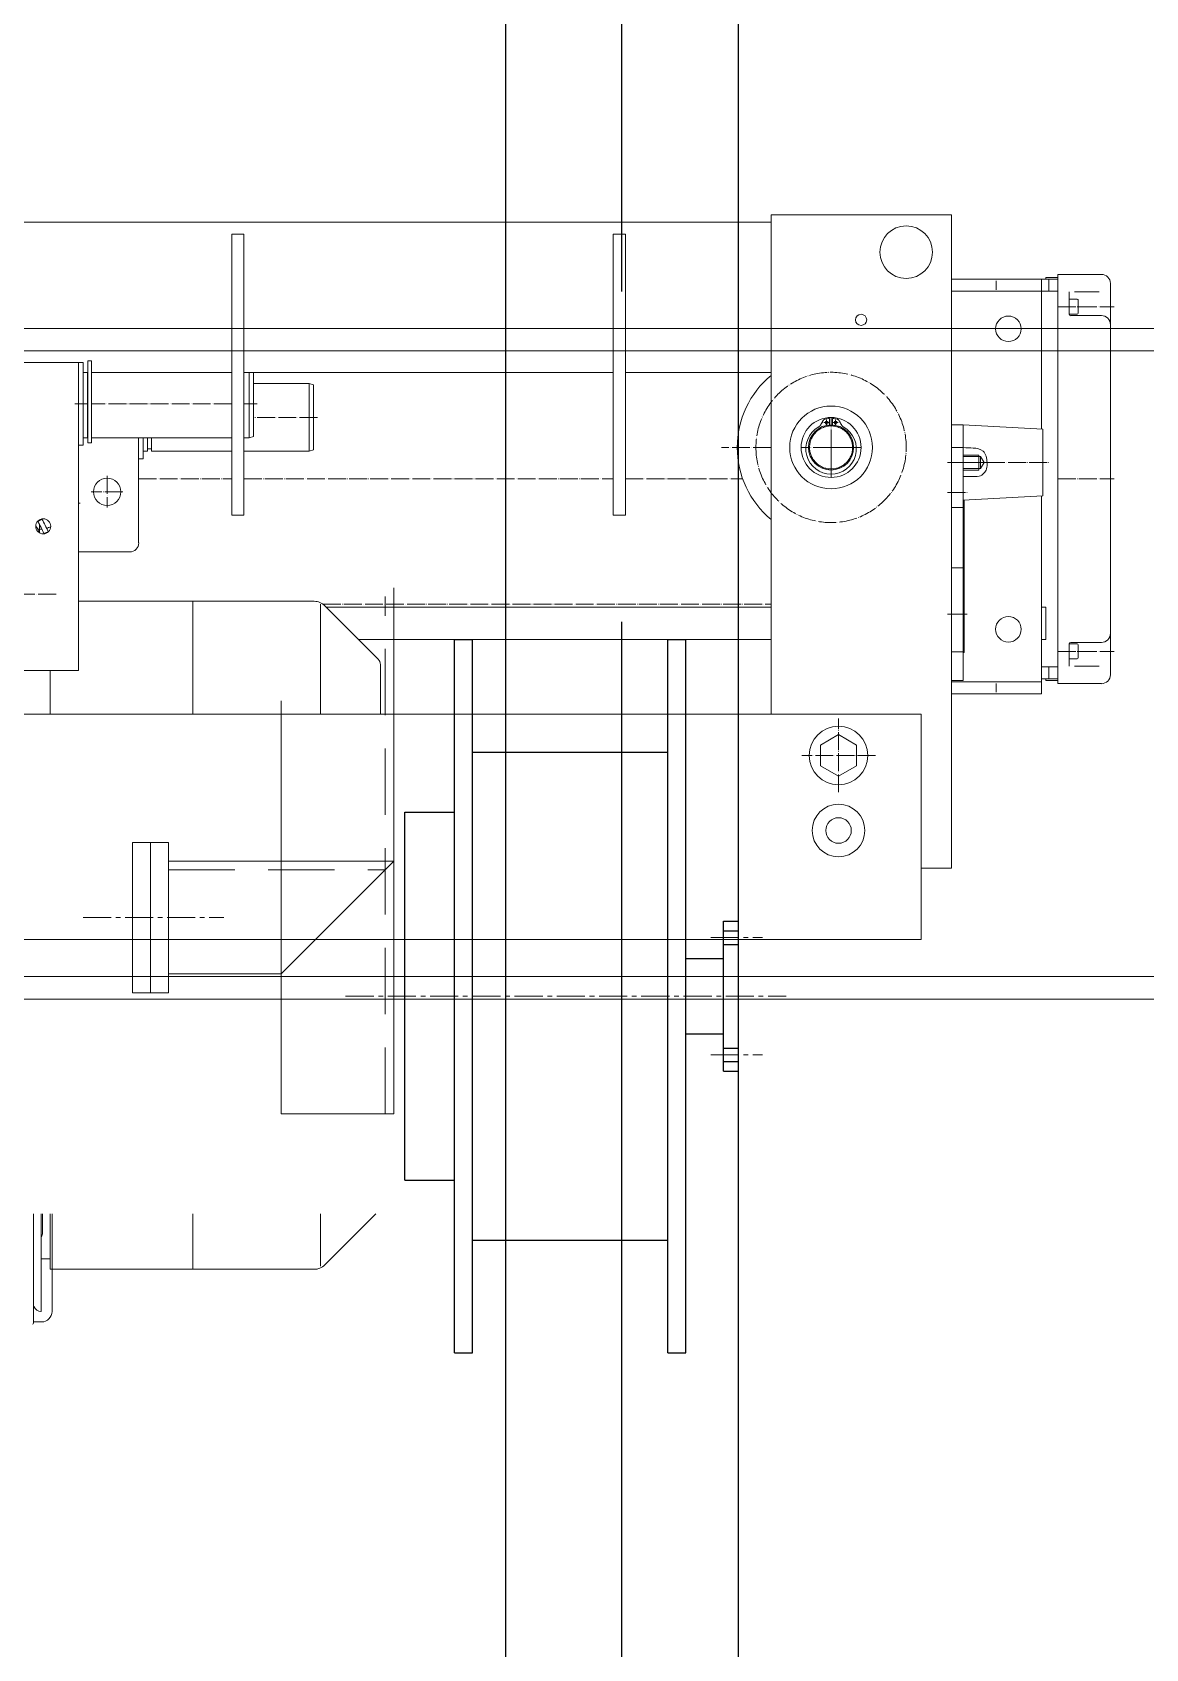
# Model space of a CAD drawing. Header units: millimetres. Extents: x 0 to 28190, y 0 to 19934.
# Drawn here: x 13802 to 14521, y 11461 to 12504 of the extents above; entities that cross this region are included whole.
import ezdxf

# ---------------------------------------------------------------- set-up
doc = ezdxf.new("R2010")
doc.units = ezdxf.units.MM
doc.header["$MEASUREMENT"] = 0
for name, pattern in [('CENTER', [1704.8, 1065.5, -213.1, 213.1, -213.1]), ('CENTER2', [1.125, 0.75, -0.125, 0.125, -0.125]), ('CONTIN', [0]), ('DASHED', [319.6, 213.1, -106.5]), ('DOT_CENTER', [14, 12, -1, 0, -1]), ('HIDDEN', [9.525, 6.35, -3.175])]:
    doc.linetypes.add(name, pattern=pattern)
doc.layers.get('0').update_dxf_attribs({"linetype": 'CONTIN'})
for name, color, linetype in [('07', 7, 'CONTINUOUS'), ('1', 7, 'CONTIN'), ('4', 7, 'CENTER'), ('Default', 7, 'CONTINUOUS')]:
    doc.layers.add(name, color=color, linetype=linetype)

# ---------------------------------------------------------------- blocks, each defined once
blk = doc.blocks.new('A$C556C4CC6')
at = {"layer": '07', "color": 3, "linetype": 'Continuous', "ltscale": 100}
for p, q in [((72.5, 475), (84.5, 475)), ((72.5, 475), (72.5, 0)), ((84.5, 475), (84.5, 0)), ((214.5, 475), (214.5, 0)), ((214.5, 475), (226.5, 475)), ((226.5, 475), (226.5, 0)), ((84.5, 400), (214.5, 400)), ((39.5, 360), (39.5, 115)), ((39.5, 360), (72.5, 360)), ((251.5, 287.5), (251.5, 187.5)), ((251.5, 287.5), (261.5, 287.5)), ((251.5, 281), (261.5, 281)), ((261.5, 287.5), (261.5, 187.5)), ((251.5, 272), (261.5, 272)), ((226.5, 262.5), (251.5, 262.5)), ((226.5, 212.5), (251.5, 212.5)), ((251.5, 203), (261.5, 203)), ((251.5, 194), (261.5, 194)), ((251.5, 187.5), (261.5, 187.5)), ((39.5, 115), (72.5, 115)), ((84.5, 75), (214.5, 75)), ((72.5, 0), (84.5, 0)), ((214.5, 0), (226.5, 0))]:
    blk.add_line(p, q, dxfattribs=at)
at = {"layer": 'Default', "color": 1, "linetype": 'CENTER2', "lineweight": 13, "ltscale": 25}
for p, q in [((243.1, 276.5), (277.6, 276.5)), ((0, 237.5), (293.3, 237.5)), ((243.1, 198.5), (277.6, 198.5))]:
    blk.add_line(p, q, dxfattribs=at)
blk = doc.blocks.new('A$C5D5B3472')
at = {"color": 3, "linetype": 'Continuous', "lineweight": 0}
for p, q in [((-13748.7, -64.6), (-13748.7, 76.1)), ((-13748.7, 76.1), (-13628, 76.1)), ((-13748.7, -361.3), (-13748.7, 76.1)), ((-13748.7, 76.1), (-13628, 76.1)), ((-13628, -258.2), (-13628, 76.1)), ((-13628, -258.2), (-13628, 76.1)), ((-12687.9, 71.1), (-13628, 71.1)), ((-13628, -29.5), (-13628, 71.1)), ((-12687.9, 71.1), (-13628, 71.1)), ((-13628, -29.5), (-13628, 71.1)), ((-13530.5, -125), (-13530.5, 63)), ((-13530.5, 63), (-13522.4, 63)), ((-13522.4, 63), (-13522.4, -125)), ((-13275.1, -125), (-13275.1, 63)), ((-13275.1, 63), (-13267, 63)), ((-13267, 63), (-13267, -125)), ((-13820, 36.1), (-13849.2, 36.1)), ((-13820, -237.8), (-13820, 36.1)), ((-13812, 34.1), (-13820, 34.1)), ((-13820, 34.1), (-13820, 32.9)), ((-13820, 32.9), (-13820, 24.8)), ((-13814, 32.9), (-13820, 32.9)), ((-13812, 32.9), (-13814, 32.9)), ((-13814, 24.8), (-13814, 32.9)), ((-13812, 32.9), (-13812, 34.1)), ((-13809, 32.9), (-13812, 32.9)), ((-13809, 24.8), (-13809, 32.9)), ((-13809, 32.9), (-13748.7, 32.9)), ((-13760.7, 32.9), (-13809, 32.9)), ((-13748.7, 32.9), (-13748.7, 24.8)), ((-13855.2, 2.5), (-13855.2, 30.1)), ((-13831.1, 24.5), (-13847.7, 24.5)), ((-13827.6, 19.6), (-13827.6, 24.5)), ((-13814, 24.8), (-13820, 24.8)), ((-13820, 24.8), (-13820, -38)), ((-13809, 24.8), (-13814, 24.8)), ((-13748.7, 24.8), (-13809, 24.8)), ((-13809, 24.8), (-13809, -67.4)), ((-13778.8, 31.9), (-13778.8, 25.8)), ((-13748.7, 24.8), (-13748.7, -64.6)), ((-13833.6, 10.1), (-13833.6, 19)), ((-13827.6, 19.6), (-13833, 19.6)), ((-13827.6, 14.5), (-13827.6, 19.6)), ((-13827.6, 9.5), (-13827.6, 14.5)), ((-13855.2, 2.5), (-13855.2, -204.2)), ((-13849.2, 8.5), (-13828.6, 8.5)), ((-13833, 9.5), (-13827.6, 9.5)), ((-13530.5, -29.5), (-13628, -29.5)), ((-13530.5, -29.5), (-13628, -29.5)), ((-13275.1, -29.5), (-13522.4, -29.5)), ((-13275.1, -29.5), (-13522.4, -29.5)), ((-13281.6, -29.5), (-13281.6, -72.4)), ((-13278.6, -29.5), (-13278.6, -73.2)), ((-13173.2, -29.5), (-13267, -29.5)), ((-13173.2, -29.5), (-13267, -29.5)), ((-13173.2, -21.7), (-13170.7, -21.7)), ((-13173.2, -27.9), (-13173.2, -21.7)), ((-13173.2, -71.9), (-13173.2, -27.9)), ((-13173.2, -73.2), (-13173.2, -29.5)), ((-13170.7, -21.7), (-13170.7, -76.7)), ((-13167.5, -29.5), (-13170.7, -29.5)), ((-13167.5, -29.5), (-13170.7, -29.5)), ((-13170.7, -29.5), (-13170.5, -29.5)), ((-13170.5, -71.7), (-13170.5, -29.5)), ((-13164.5, -22.9), (-13167.5, -22.9)), ((-13167.5, -22.9), (-13167.5, -78.2)), ((-13164.5, -22.9), (-12936.2, -22.9)), ((-13164.5, -229), (-13164.5, -22.9)), ((-13164.5, -78.2), (-13164.5, -22.9)), ((-13820, -38), (-13820, -59.9)), ((-13820, -60.6), (-13820, -38)), ((-13321.8, -37.8), (-13318.8, -37)), ((-13321.8, -37.8), (-13321.8, -81.4)), ((-13281.6, -37), (-13318.8, -37)), ((-13318.8, -37), (-13318.8, -82.2)), ((-13756.7, -64.6), (-13810, -67.4)), ((-13756.7, -74.8), (-13756.7, -64.6)), ((-13756.7, -64.6), (-13748.7, -64.6)), ((-13756.7, -79.7), (-13756.7, -64.6)), ((-13756.7, -64.6), (-13748.7, -64.6)), ((-13756.7, -79.7), (-13756.7, -64.6)), ((-13748.7, -79.7), (-13748.7, -64.6)), ((-13748.7, -64.6), (-13748.7, -79.2)), ((-13748.7, -64.6), (-13748.7, -79.7)), ((-13748.7, -64.6), (-13748.7, -79.7)), ((-13669.2, -64.7), (-13669.2, -60.4)), ((-13667.2, -64.7), (-13667.2, -60.4)), ((-13810, -67.4), (-13810, -112.2)), ((-13756.7, -79.7), (-13756.7, -74.8)), ((-13281.6, -72.4), (-13278.6, -73.2)), ((-13275.1, -73.2), (-13278.6, -73.2)), ((-13173.2, -73.2), (-13267, -73.2)), ((-13213.4, -80.7), (-13213.4, -73.2)), ((-13210.7, -80.7), (-13210.7, -73.2)), ((-13207.7, -73.2), (-13207.7, -87.3)), ((-13204.7, -73.2), (-13204.7, -143.6)), ((-13204.7, -87.3), (-13204.7, -73.2)), ((-13173.2, -71.9), (-13173.2, -73.2)), ((-13173.2, -73.2), (-13173.2, -76.7)), ((-13170.7, -71.7), (-13170.5, -71.7)), ((-13170.5, -73.2), (-13170.5, -71.7)), ((-13167.5, -73.2), (-13170.5, -73.2)), ((-13768.3, -85.8), (-13770.6, -89.8)), ((-13767.2, -85.8), (-13768.3, -85.8)), ((-13768.3, -85.8), (-13768.3, -93.8)), ((-13767.2, -85.8), (-13767.2, -84.8)), ((-13767.2, -84.8), (-13756.7, -84.8)), ((-13767.2, -93.8), (-13767.2, -85.8)), ((-13756.7, -85.8), (-13767.2, -85.8)), ((-13756.7, -79.8), (-13756.7, -79.7)), ((-13756.7, -216.5), (-13756.7, -79.7)), ((-13748.7, -79.7), (-13756.7, -79.7)), ((-13756.7, -79.8), (-13756.7, -79.7)), ((-13756.7, -84.8), (-13756.7, -79.8)), ((-13756.7, -84.8), (-13756.7, -79.8)), ((-13756.7, -85.8), (-13756.7, -84.8)), ((-13756.7, -85.8), (-13756.7, -84.8)), ((-13756.7, -93.8), (-13756.7, -85.8)), ((-13756.7, -89.8), (-13756.7, -85.8)), ((-13748.7, -216.5), (-13748.7, -79.7)), ((-13748.7, -79.7), (-13748.7, -216.5)), ((-13748.7, -79.7), (-13748.7, -216.5)), ((-13321.8, -81.4), (-13318.8, -82.2)), ((-13275.1, -82.2), (-13318.8, -82.2)), ((-13213.4, -82.2), (-13267, -82.2)), ((-13213.4, -82.2), (-13213.4, -80.7)), ((-13213.4, -80.7), (-13210.7, -80.7)), ((-13210.7, -82.2), (-13210.7, -80.7)), ((-13207.7, -82.2), (-13210.7, -82.2)), ((-13173.2, -76.7), (-13170.7, -76.7)), ((-13167.5, -78.2), (-13164.5, -78.2)), ((-13770.6, -89.8), (-13768.3, -93.8)), ((-13767.2, -93.8), (-13768.3, -93.8)), ((-13767.2, -94.8), (-13767.2, -93.8)), ((-13767.2, -93.8), (-13756.7, -93.8)), ((-13767.2, -94.8), (-13756.7, -94.8)), ((-13756.7, -93.8), (-13756.7, -89.8)), ((-13756.7, -94.8), (-13756.7, -93.8)), ((-13756.7, -94.8), (-13756.7, -93.8)), ((-13756.7, -96.8), (-13756.7, -94.8)), ((-13756.7, -96.8), (-13756.7, -94.8)), ((-13756.7, -99.1), (-13756.7, -96.8)), ((-13756.7, -99.1), (-13756.7, -96.8)), ((-13207.7, -87.3), (-13204.7, -87.3)), ((-13756.7, -114.9), (-13756.7, -99.1)), ((-13756.7, -235.6), (-13756.7, -99.1)), ((-13810, -112.2), (-13756.7, -114.9)), ((-13809, -112.2), (-13809, -236.6)), ((-13757.2, -114.9), (-13757.2, -217)), ((-13522.4, -125), (-13530.5, -125)), ((-13267, -125), (-13275.1, -125)), ((-13137.3, -129.3), (-13139.9, -127.8)), ((-13144, -136.1), (-13141.3, -137.3)), ((-13820, -163.7), (-13820, -141.1)), ((-13820, -141.8), (-13820, -163.7)), ((-13164.5, -149.6), (-13198.7, -149.6)), ((-13820, -163.7), (-13820, -226.5)), ((-13322.2, -182.7), (-13240.9, -182.7)), ((-13240.9, -182.7), (-13164.5, -182.7)), ((-13240.9, -182.7), (-13240.9, -258.2)), ((-13809, -186.5), (-13812, -186.5)), ((-13812, -186.5), (-13812, -208.2)), ((-13756.7, -186.5), (-13757.2, -186.5)), ((-13330.1, -186.5), (-13628, -186.5)), ((-13329.3, -185.7), (-13365.1, -221.5)), ((-13326.4, -184.6), (-13326.4, -258.2)), ((-13855.2, -204.2), (-13855.2, -231.8)), ((-13849.2, -210.2), (-13828.6, -210.2)), ((-13833.6, -220.6), (-13833.6, -211.8)), ((-13827.6, -211.2), (-13833, -211.2)), ((-13827.6, -216.2), (-13827.6, -211.2)), ((-13827.6, -221.3), (-13827.6, -216.2)), ((-13809, -208.2), (-13812, -208.2)), ((-13756.7, -208.2), (-13757.2, -208.2)), ((-13351.8, -208.2), (-13628, -208.2)), ((-13831.1, -226.2), (-13847.7, -226.2)), ((-13833, -221.3), (-13827.6, -221.3)), ((-13827.6, -226.2), (-13827.6, -221.3)), ((-13814, -226.5), (-13820, -226.5)), ((-13820, -226.5), (-13820, -234.6)), ((-13809, -226.5), (-13814, -226.5)), ((-13814, -226.5), (-13814, -234.6)), ((-13757.2, -217), (-13756.7, -217)), ((-13756.7, -235.6), (-13756.7, -216.5)), ((-13748.7, -216.5), (-13756.7, -216.5)), ((-13748.7, -216.5), (-13748.7, -235.6)), ((-13748.7, -235.6), (-13748.7, -216.5)), ((-13748.7, -216.5), (-13748.7, -235.6)), ((-13748.7, -217), (-13748.7, -235.6)), ((-13366.6, -258.2), (-13366.6, -225)), ((-13849.2, -237.8), (-13820, -237.8)), ((-13820, -234.6), (-13814, -234.6)), ((-13820, -235.8), (-13820, -234.6)), ((-13812, -235.8), (-13820, -235.8)), ((-13814, -234.6), (-13812, -234.6)), ((-13812, -234.6), (-13812, -235.8)), ((-13812, -234.6), (-13809, -234.6)), ((-13809, -244.6), (-13809, -236.6)), ((-13809, -236.6), (-13748.7, -236.6)), ((-13778.8, -237.6), (-13778.8, -243.6)), ((-13748.7, -235.6), (-13756.7, -235.6)), ((-13748.7, -235.6), (-13756.7, -235.6)), ((-13748.7, -235.6), (-13748.7, -236.6)), ((-13748.7, -361.3), (-13748.7, -235.6)), ((-13748.7, -236.6), (-13748.7, -244.6)), ((-12936.2, -229), (-13164.5, -229)), ((-13145.4, -229), (-13145.4, -258.2)), ((-13145.4, -229), (-13145.4, -258.2)), ((-13748.7, -244.6), (-13809, -244.6)), ((-12587.3, -258.2), (-13728.5, -258.2)), ((-13728.5, -258.2), (-13728.5, -409)), ((-13685.3, -278.9), (-13673.2, -271.9)), ((-13685.3, -292.8), (-13685.3, -278.9)), ((-13673.2, -271.9), (-13661.2, -278.9)), ((-13661.2, -278.9), (-13661.2, -292.8)), ((-13673.2, -299.8), (-13685.3, -292.8)), ((-13661.2, -292.8), (-13673.2, -299.8)), ((-13748.7, -361.3), (-13728.5, -361.3)), ((-13748.7, -361.3), (-13728.5, -361.3)), ((-13728.5, -409), (-12587.3, -409)), ((-13363.5, -592.6), (-13329.3, -626.8)), ((-13326.4, -592.6), (-13326.4, -627.8)), ((-13240.9, -592.6), (-13240.9, -629.7)), ((-13146.8, -658), (-13146.8, -592.6)), ((-13145.4, -592.6), (-13145.4, -622.7)), ((-13145.4, -592.6), (-13145.4, -629.7)), ((-13140.4, -598.6), (-13140.4, -592.6)), ((-13139.4, -608), (-13139.4, -592.6)), ((-13134.3, -665.7), (-13134.3, -592.6)), ((-13140.4, -605.3), (-13140.4, -598.6)), ((-13139.4, -650.9), (-13139.4, -608)), ((-13145.4, -622.7), (-13139.4, -622.7)), ((-13240.9, -629.7), (-13322.2, -629.7)), ((-13240.9, -629.7), (-13145.4, -629.7)), ((-13139.4, -658), (-13139.4, -650.9)), ((-13139.4, -650.9), (-13139.4, -650.9)), ((-13139.4, -658), (-13139.3, -658)), ((-13134.7, -654.9), (-13134.3, -654)), ((-13134.3, -665), (-13139.7, -665))]:
    blk.add_line(p, q, dxfattribs=at)
at = {"color": 3, "linetype": 'DOT_CENTER', "lineweight": 0}
for p, q in [((-13820, 14.5), (-13857.7, 14.5)), ((-13284.1, -50.6), (-13275.1, -50.6)), ((-13267, -50.6), (-13173.2, -50.6)), ((-13170.7, -50.6), (-13167.5, -50.6)), ((-13162, -50.6), (-13170, -50.6)), ((-13673, -63.1), (-13669.4, -63.1)), ((-13671.2, -61.3), (-13671.2, -64.9)), ((-13668.2, -79.7), (-13668.2, -59.6)), ((-13668.2, -79.7), (-13668.2, -62.6)), ((-13667, -63.1), (-13663.4, -63.1)), ((-13665.2, -61.3), (-13665.2, -64.9)), ((-13324.3, -59.6), (-13281.6, -59.6)), ((-13688.3, -79.7), (-13668.2, -79.7)), ((-13685.3, -79.7), (-13668.2, -79.7)), ((-13668.2, -99.8), (-13668.2, -79.7)), ((-13668.2, -79.7), (-13651.1, -79.7)), ((-13668.2, -96.8), (-13668.2, -79.7)), ((-13668.2, -79.7), (-13648.1, -79.7)), ((-13628, -79.7), (-13594.9, -79.7)), ((-13772.6, -89.8), (-13814.7, -89.8)), ((-13766.6, -89.8), (-13772.6, -89.8)), ((-13766.6, -89.8), (-13756.7, -89.8)), ((-13746.1, -89.8), (-13759.2, -89.8)), ((-13820, -100.8), (-13857.7, -100.8)), ((-13530.5, -100.8), (-13609, -100.8)), ((-13275.1, -100.8), (-13522.4, -100.8)), ((-13204.7, -100.8), (-13267, -100.8)), ((-13183.6, -98.8), (-13183.6, -119.9)), ((-13746.1, -109.9), (-13759.2, -109.9)), ((-13194.1, -109.4), (-13173, -109.4)), ((-13165.5, -116.9), (-13164.5, -116.9)), ((-13138.3, -131.2), (-13138.3, -136.8)), ((-13149.4, -177.8), (-12951.3, -177.8)), ((-13756.7, -191.3), (-13759.2, -191.3)), ((-13746.1, -191.3), (-13759.2, -191.3)), ((-13756.7, -184.6), (-13757.2, -184.6)), ((-13328, -184.6), (-13628, -184.6)), ((-13820, -216.2), (-13857.7, -216.2)), ((-13673.2, -310.5), (-13673.2, -261.2)), ((-13697.9, -285.9), (-13648.6, -285.9))]:
    blk.add_line(p, q, dxfattribs=at)
at = {"lineweight": 0}
for p, q in [((-3050, 0), (-24040.4, 0)), ((-3070, -15), (-24020.4, -15)), ((-3449.4, -433.9), (-23641.1, -433.9)), ((-3439.1, -448.9), (-23651.4, -448.9))]:
    blk.add_line(p, q, dxfattribs=at)
at = {"color": 3, "linetype": 'DASHED', "lineweight": 0}
for p, q in [((-13669.2, -65.4), (-13669.2, -64.7)), ((-13667.2, -65.4), (-13667.2, -64.7)), ((-13756.7, -120), (-13748.7, -120)), ((-13756.7, -160.2), (-13748.7, -160.2))]:
    blk.add_line(p, q, dxfattribs=at)
at = {"color": 3, "lineweight": 0}
for p, q in [((-13375.5, -525.7), (-13375.5, -173.7)), ((-13300.1, -525.7), (-13300.1, -249.2)), ((-13224.7, -444.7), (-13224.7, -344.2)), ((-13224.7, -344.2), (-13212.6, -344.2)), ((-13200.5, -344.2), (-13212.6, -344.2)), ((-13212.6, -444.7), (-13212.6, -344.2)), ((-13210.6, -344.2), (-13212.6, -344.2)), ((-13200.5, -444.7), (-13200.5, -344.2)), ((-13224.7, -356.7), (-13375.5, -356.7)), ((-13300.1, -432.1), (-13375.5, -356.7)), ((-13224.7, -432.1), (-13300.1, -432.1)), ((-13224.7, -444.7), (-13212.6, -444.7)), ((-13212.6, -444.7), (-13200.5, -444.7)), ((-13375.5, -525.7), (-13300.1, -525.7))]:
    blk.add_line(p, q, dxfattribs=at)
at = {"color": 3, "linetype": 'HIDDEN', "lineweight": 0, "ltscale": 7}
for p, q in [((-13369.8, -525.7), (-13369.8, -179.5)), ((-13224.7, -362.5), (-13369.8, -362.5))]:
    blk.add_line(p, q, dxfattribs=at)
at = {"color": 3, "linetype": 'CENTER2', "lineweight": 0, "ltscale": 25}
blk.add_line((-13167.6, -394.4), (-13261.6, -394.4), dxfattribs=at)
at = {"color": 3, "linetype": 'Continuous', "lineweight": 0}
for centre, radius in [((-13718.5, 51), 17.6), ((-13786.9, -0.3), 8.55), ((-13668.2, -79.7), 27.7), ((-13668.2, -79.7), 20.1), ((-13668.2, -79.7), 15.1), ((-13671.2, -63.1), 1.01), ((-13665.2, -63.1), 1.01), ((-13183.6, -109.4), 9.17), ((-13140.8, -132.5), 5.03), ((-13786.9, -201.4), 8.55), ((-13673.2, -285.9), 19.6), ((-13673.2, -336.1), 17.6), ((-13673.2, -336.1), 8.55)]:
    blk.add_circle(centre, radius, dxfattribs=at)
at = {"color": 3, "linetype": 'DOT_CENTER', "lineweight": 0}
blk.add_circle((-13668.2, -79.7), 50.3, dxfattribs=at)
at = {"color": 3, "linetype": 'Continuous', "lineweight": 0}
for centre, radius, start, end in [((-13849.2, 30.1), 6.03, 90, 180), ((-13833, 19), 0.603, 90, 180), ((-13849.2, 2.5), 6.03, 90, 180), ((-13833, 10.1), 0.603, 180, 270), ((-13828.6, 9.5), 1.01, 270, 0), ((-13688.3, 5.7), 3.72, 0, 180), ((-13688.3, 5.7), 3.72, 180, 0), ((-13668.2, -79.7), 62.8, 309.7918, 50.2082), ((-13680.4, -61), 6.36, 321.3849, 324.5733), ((-13681.9, -60), 8.18, 324.5733, 327.0946), ((-13682.6, -59.5), 8.97, 327.0946, 329.4373), ((-13685.7, -57.7), 12.6, 329.4373, 331.1429), ((-13686.9, -57), 14, 331.1429, 332.7101), ((-13701.8, -49.4), 30.7, 332.7101, 333.4348), ((-13580.8, -110), 104.6, 153.1623, 153.3765), ((-13660.8, -69.5), 15, 151.6738, 153.1623), ((-13665.9, -66.7), 9.11, 149.2682, 151.6738), ((-13669.1, -64.8), 5.44, 145.3419, 149.2682), ((-13670.3, -64), 3.94, 140.1132, 145.3419), ((-13671.2, -63.2), 2.76, 132.8972, 140.1132), ((-13671.6, -62.8), 2.17, 124.0037, 132.8972), ((-13671.9, -62.5), 1.77, 113.197, 124.0037), ((-13671.9, -62.4), 1.71, 101.6785, 113.197), ((-13668.2, -79.7), 19.4, 92.97, 101.9615), ((-13668.2, -79.7), 19.4, 78.0385, 87.03), ((-13664.5, -62.4), 1.71, 66.803, 78.3215), ((-13664.6, -62.5), 1.77, 55.9963, 66.803), ((-13664.8, -62.8), 2.17, 47.1028, 55.9963), ((-13665.2, -63.2), 2.76, 39.8868, 47.1028), ((-13666.1, -64), 3.94, 34.6581, 39.8868), ((-13667.3, -64.8), 5.44, 30.7318, 34.6581), ((-13670.5, -66.7), 9.11, 28.3262, 30.7318), ((-13675.7, -69.5), 15, 26.8377, 28.3262), ((-13755.7, -110), 104.6, 26.6235, 26.8377), ((-13634.6, -49.4), 30.7, 206.5652, 207.2899), ((-13649.5, -57), 14, 207.2899, 208.8571), ((-13650.7, -57.7), 12.6, 208.8571, 210.5627), ((-13653.8, -59.5), 8.97, 210.5627, 212.9054), ((-13654.5, -60), 8.18, 212.9054, 215.4267), ((-13656, -61), 6.36, 215.4267, 218.6151), ((-13668.2, -80.7), 16.9, 120.3714, 59.6286), ((-13678.9, -62.5), 4.27, 300.4319, 305.1137), ((-13678.9, -62.5), 4.2, 305.1137, 309.8182), ((-13679.2, -62.1), 4.74, 309.8182, 313.9786), ((-13679.4, -62), 4.92, 313.9786, 318.0064), ((-13680.1, -61.3), 5.92, 318.0064, 321.3849), ((-13656.3, -61.3), 5.92, 218.6151, 221.9936), ((-13657.1, -62), 4.92, 221.9936, 226.0214), ((-13657.2, -62.1), 4.74, 226.0214, 230.1818), ((-13657.5, -62.5), 4.2, 230.1818, 234.8863), ((-13657.5, -62.5), 4.27, 234.8863, 239.5681), ((-13050.4, -177.8), 102.6, 150.7163, 156), ((-13050.4, -177.8), 99.5, 150.7198, 156), ((-13138.3, -116.9), 17.6, 244.6593, 254.4459), ((-13138.3, -116.9), 17.6, 264.6327, 273.6958), ((-13050.4, -177.8), 97, 151.7903, 155.0796), ((-13198.7, -143.6), 6.03, 180, 270), ((-13322.2, -192.8), 10.1, 90, 135), ((-13849.2, -204.2), 6.03, 180, 270), ((-13833, -211.8), 0.603, 90, 180), ((-13828.6, -211.2), 1.01, 0, 90), ((-13833, -220.6), 0.603, 180, 270), ((-13361.5, -225), 5.03, 135, 180), ((-13849.2, -231.8), 6.03, 180, 270), ((-13136.4, -605.3), 4.02, 180, 221.4096), ((-13322.2, -619.7), 10.1, 225, 270), ((-13139.7, -658), 7.04, 180, 270), ((-13139.3, -652.9), 5.03, 270, 337.5), ((-13133.8, -665.7), 0.503, 180, 201.536), ((-13133.4, -665.5), 1.01, 201.536, 260.6035)]:
    blk.add_arc(centre, radius, start, end, dxfattribs=at)
at = {"color": 3, "linetype": 'DASHED', "lineweight": 0}
for start, end in [(94.01, 85.99), (85.99, 94.01)]:
    blk.add_arc((-13668.2, -79.7), 14.4, start, end, dxfattribs=at)
at = {"color": 3, "linetype": 'Continuous', "lineweight": 0}
blk.add_open_spline([(-13756.7, -79.8), (-13758.9, -79.9), (-13763.3, -79.9), (-13769.7, -80.9), (-13772.3, -85.6), (-13772.6, -89.1), (-13772.7, -91.9), (-13772.4, -94.5), (-13770.7, -97.3), (-13766.9, -99.6), (-13761.9, -98.9), (-13758.4, -99.1), (-13756.7, -99.1)], degree=3, knots=[0, 0, 0, 0, 6.66504, 13.428818, 17.403272, 21.630552, 23.771484, 25.84481, 29.327677, 33.029169, 38.478037, 43.595058, 43.595058, 43.595058, 43.595058], dxfattribs=at)
at = {"color": 3, "linetype": 'Continuous', "lineweight": 0, "ltscale": 100, "extrusion": (0, 0, -1), "xscale": -1.005468749999999, "yscale": 1.005468749999999, "zscale": -1.005468749999999, "rotation": 180}
blk.add_blockref('A$C556C4CC6', (13343.2, -208.2), dxfattribs=at)

msp = doc.modelspace()

# ---------------------------------------------------------------- linework, layer by layer
at = {"layer": '1'}
for p, q in [((14107.7, 14719.6), (14107.7, 5921.6)), ((14257.7, 14719.6), (14257.7, 5921.6))]:
    msp.add_line(p, q, dxfattribs=at)
at = {"layer": '4'}
msp.add_line((14182.7, 5943.7), (14182.7, 14631.5), dxfattribs=at)

# ---------------------------------------------------------------- block references
at = {"lineweight": 0, "xscale": -0.9635180755635211, "yscale": 0.9635180755635211, "zscale": 0.9635180755635211}
msp.add_blockref('A$C5D5B3472', (1148.1, 12312.9), dxfattribs=at)

doc.saveas('drawing.dxf')
